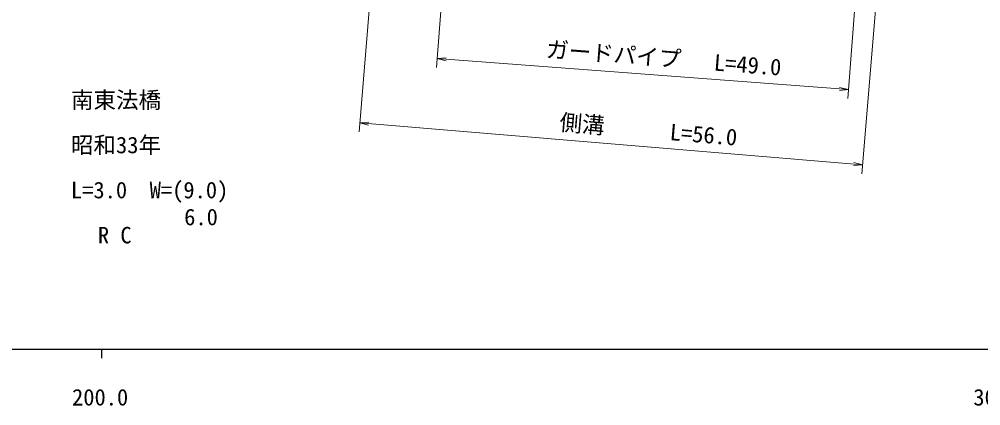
# Model space of a CAD drawing. Units: millimetres, scale not verified. Extents: x 40000 to 680000, y 20000 to 380000.
# Drawn here: x 258868 to 365556, y 198715 to 241608 of the extents above; entities that cross this region are included whole.
import ezdxf
from ezdxf.enums import TextEntityAlignment as Align

# ---------------------------------------------------------------- set-up
doc = ezdxf.new("R2010")
doc.units = ezdxf.units.MM
doc.header["$LTSCALE"] = 1000
doc.layers.add('M-STR-HTXT', color=7, linetype='Continuous', lineweight=13)
doc.layers.add('M-TTL-BAND', color=7, linetype='Continuous', lineweight=25)
doc.styles.add('ＭＳ ゴシック', font='')
doc.styles.get('ＭＳ ゴシック').set_extended_font_data('MS Gothic')

# ---------------------------------------------------------------- blocks, each defined once
blk = doc.blocks.new('open_arrow')
at = {"color": 0, "linetype": 'Continuous', "lineweight": -2}
blk.add_lwpolyline([(7.5, 1.25), (0, 0), (7.5, -1.25)], dxfattribs=at)

msp = doc.modelspace()

# ---------------------------------------------------------------- linework, layer by layer
at = {"layer": 'M-STR-HTXT'}
for p, q in [((299525, 264586), (296569, 229107)), ((307248, 263644), (305175, 236252)), ((352875, 260191), (350802, 232800)), ((355316, 259937), (352360, 224458)), ((305250, 237250), (350878, 233797)), ((296652, 230104), (352443, 225455))]:
    msp.add_line(p, q, dxfattribs=at)
at = {"layer": 'M-TTL-BAND'}
for p, q in [((40000, 205000), (579000, 205000)), ((268000, 205000), (268000, 204000))]:
    msp.add_line(p, q, dxfattribs=at)

# ---------------------------------------------------------------- block references
at = {"layer": 'M-STR-HTXT', "xscale": 133, "yscale": 133}
for p, rotation in [((305250, 237250), 355.7), ((350878, 233797), 175.7), ((296652, 230104), 355.2), ((352443, 225455), 175.2)]:
    msp.add_blockref('open_arrow', p, dxfattribs=dict(at, rotation=rotation))

# ---------------------------------------------------------------- texts
at = {"layer": 'M-STR-HTXT', "style": 'ＭＳ ゴシック'}
for s, rotation, p in [('ガードパイプ', 355.672, (324719, 236284)), ('L=49.0', 355.672, (339583, 235089)), ('側溝', 355.237, (321206, 228540)), ('L=56.0', 355.237, (334678, 227341))]:
    msp.add_text(s, height=1833, rotation=rotation, dxfattribs=at).set_placement(p, align=Align.BOTTOM_CENTER)
for s, p in [('南東法橋', (264606, 231185)), ('昭和33年', (264606, 226185)), ('L=3.0\u3000W=(9.0)', (264606, 221185)), ('6.0', (277170, 218198)), ('R C', (267593, 216185))]:
    msp.add_text(s, height=1833, dxfattribs=at).set_placement(p, align=Align.BOTTOM_LEFT)
at = {"layer": 'M-TTL-BAND', "style": 'ＭＳ ゴシック'}
for s, p in [('200.0', (267844, 198195)), ('300.0', (367844, 198195))]:
    msp.add_text(s, height=1833, dxfattribs=at).set_placement(p, align=Align.BOTTOM_CENTER)

doc.saveas('drawing.dxf')
